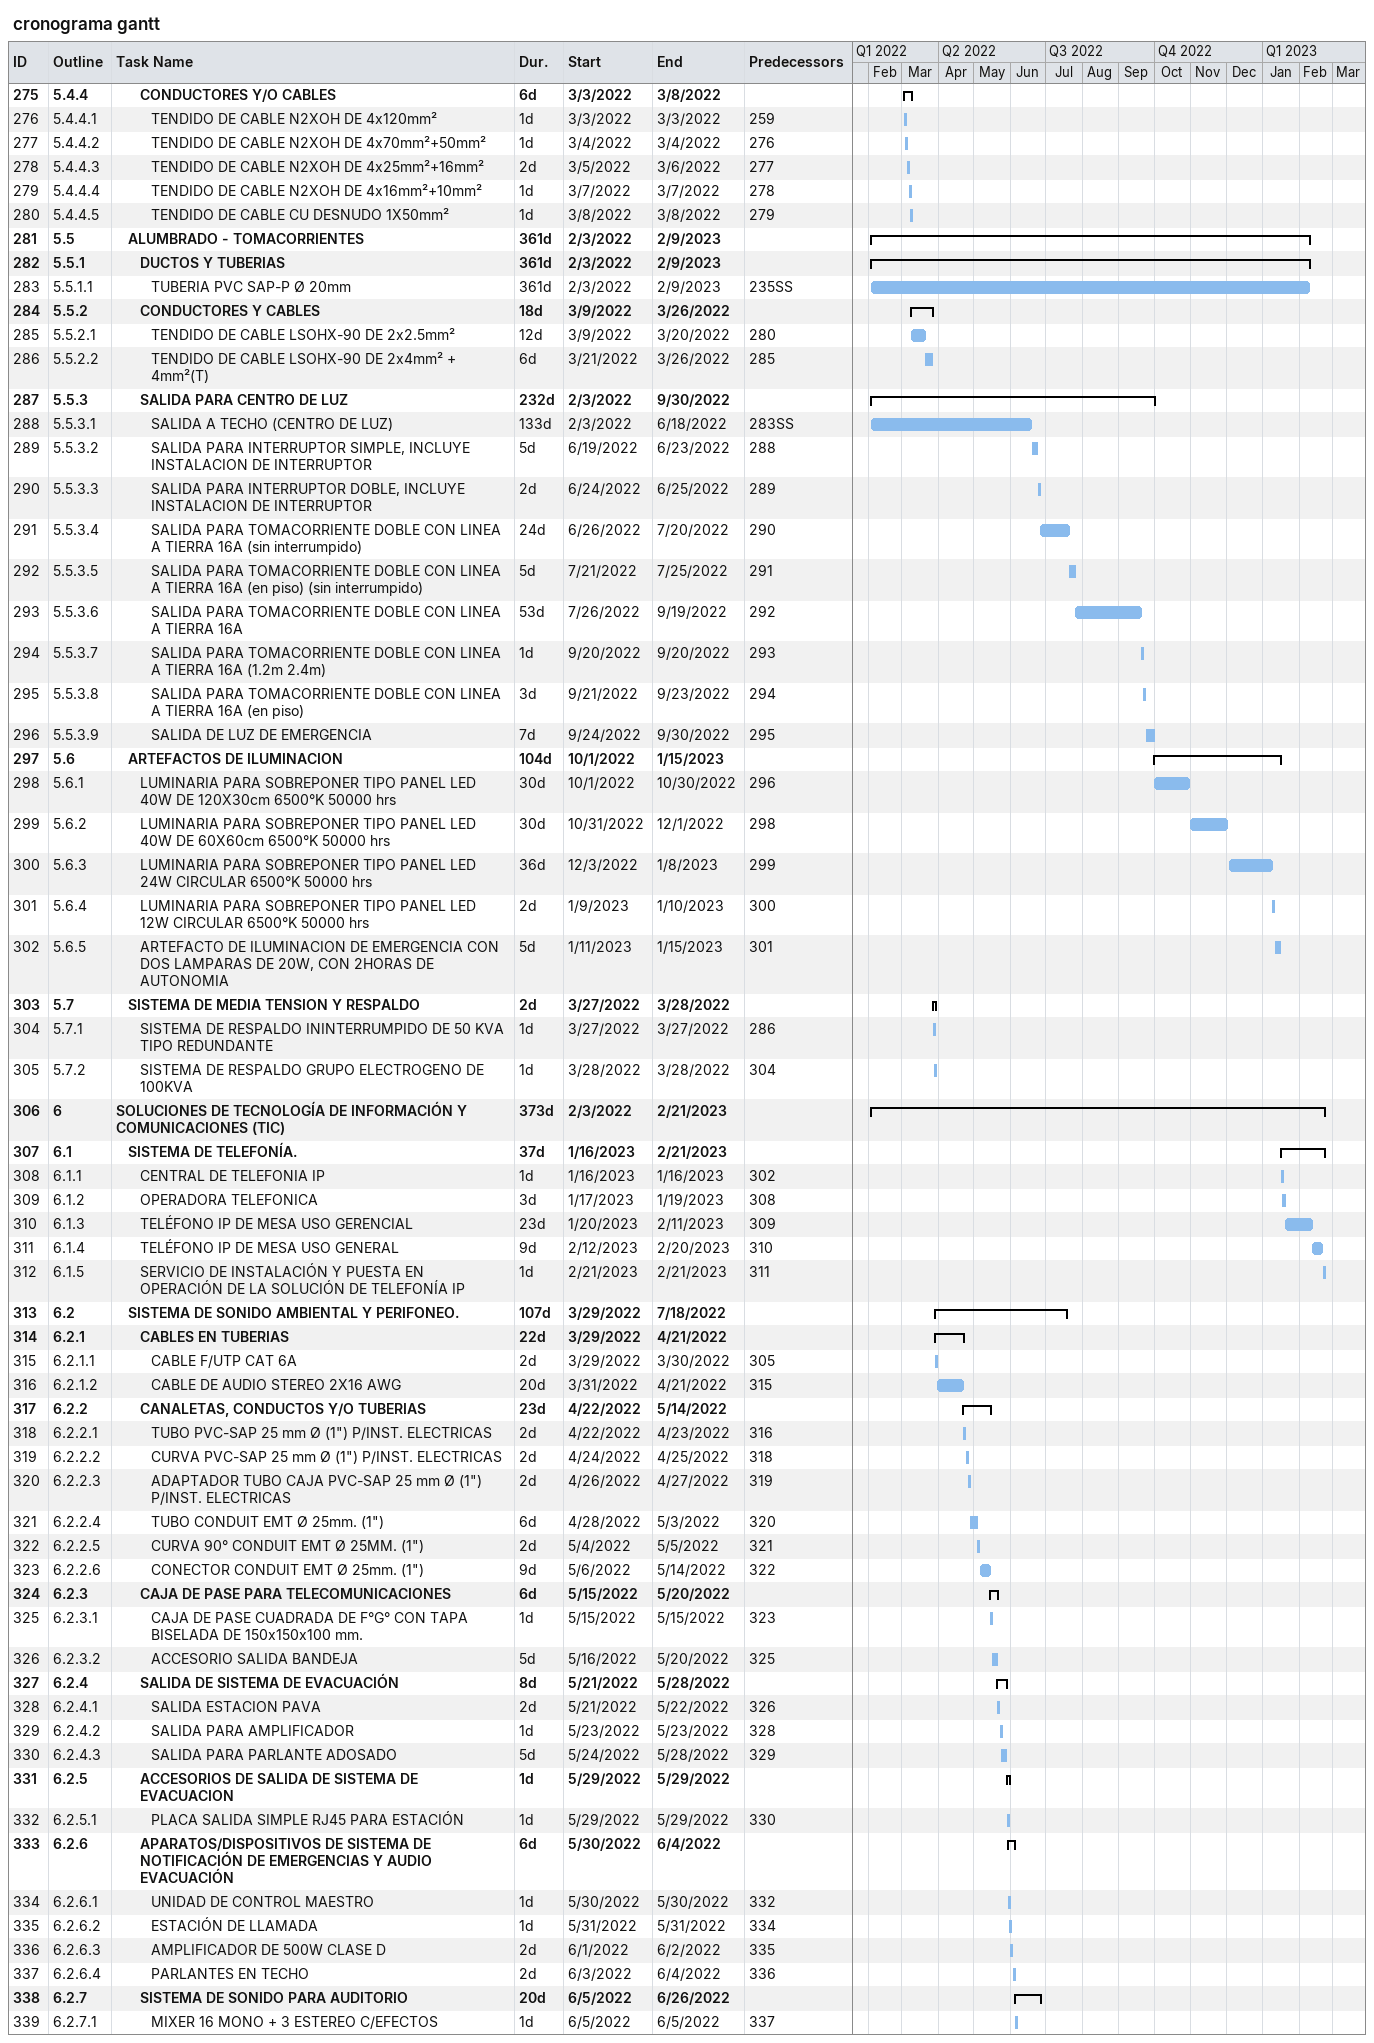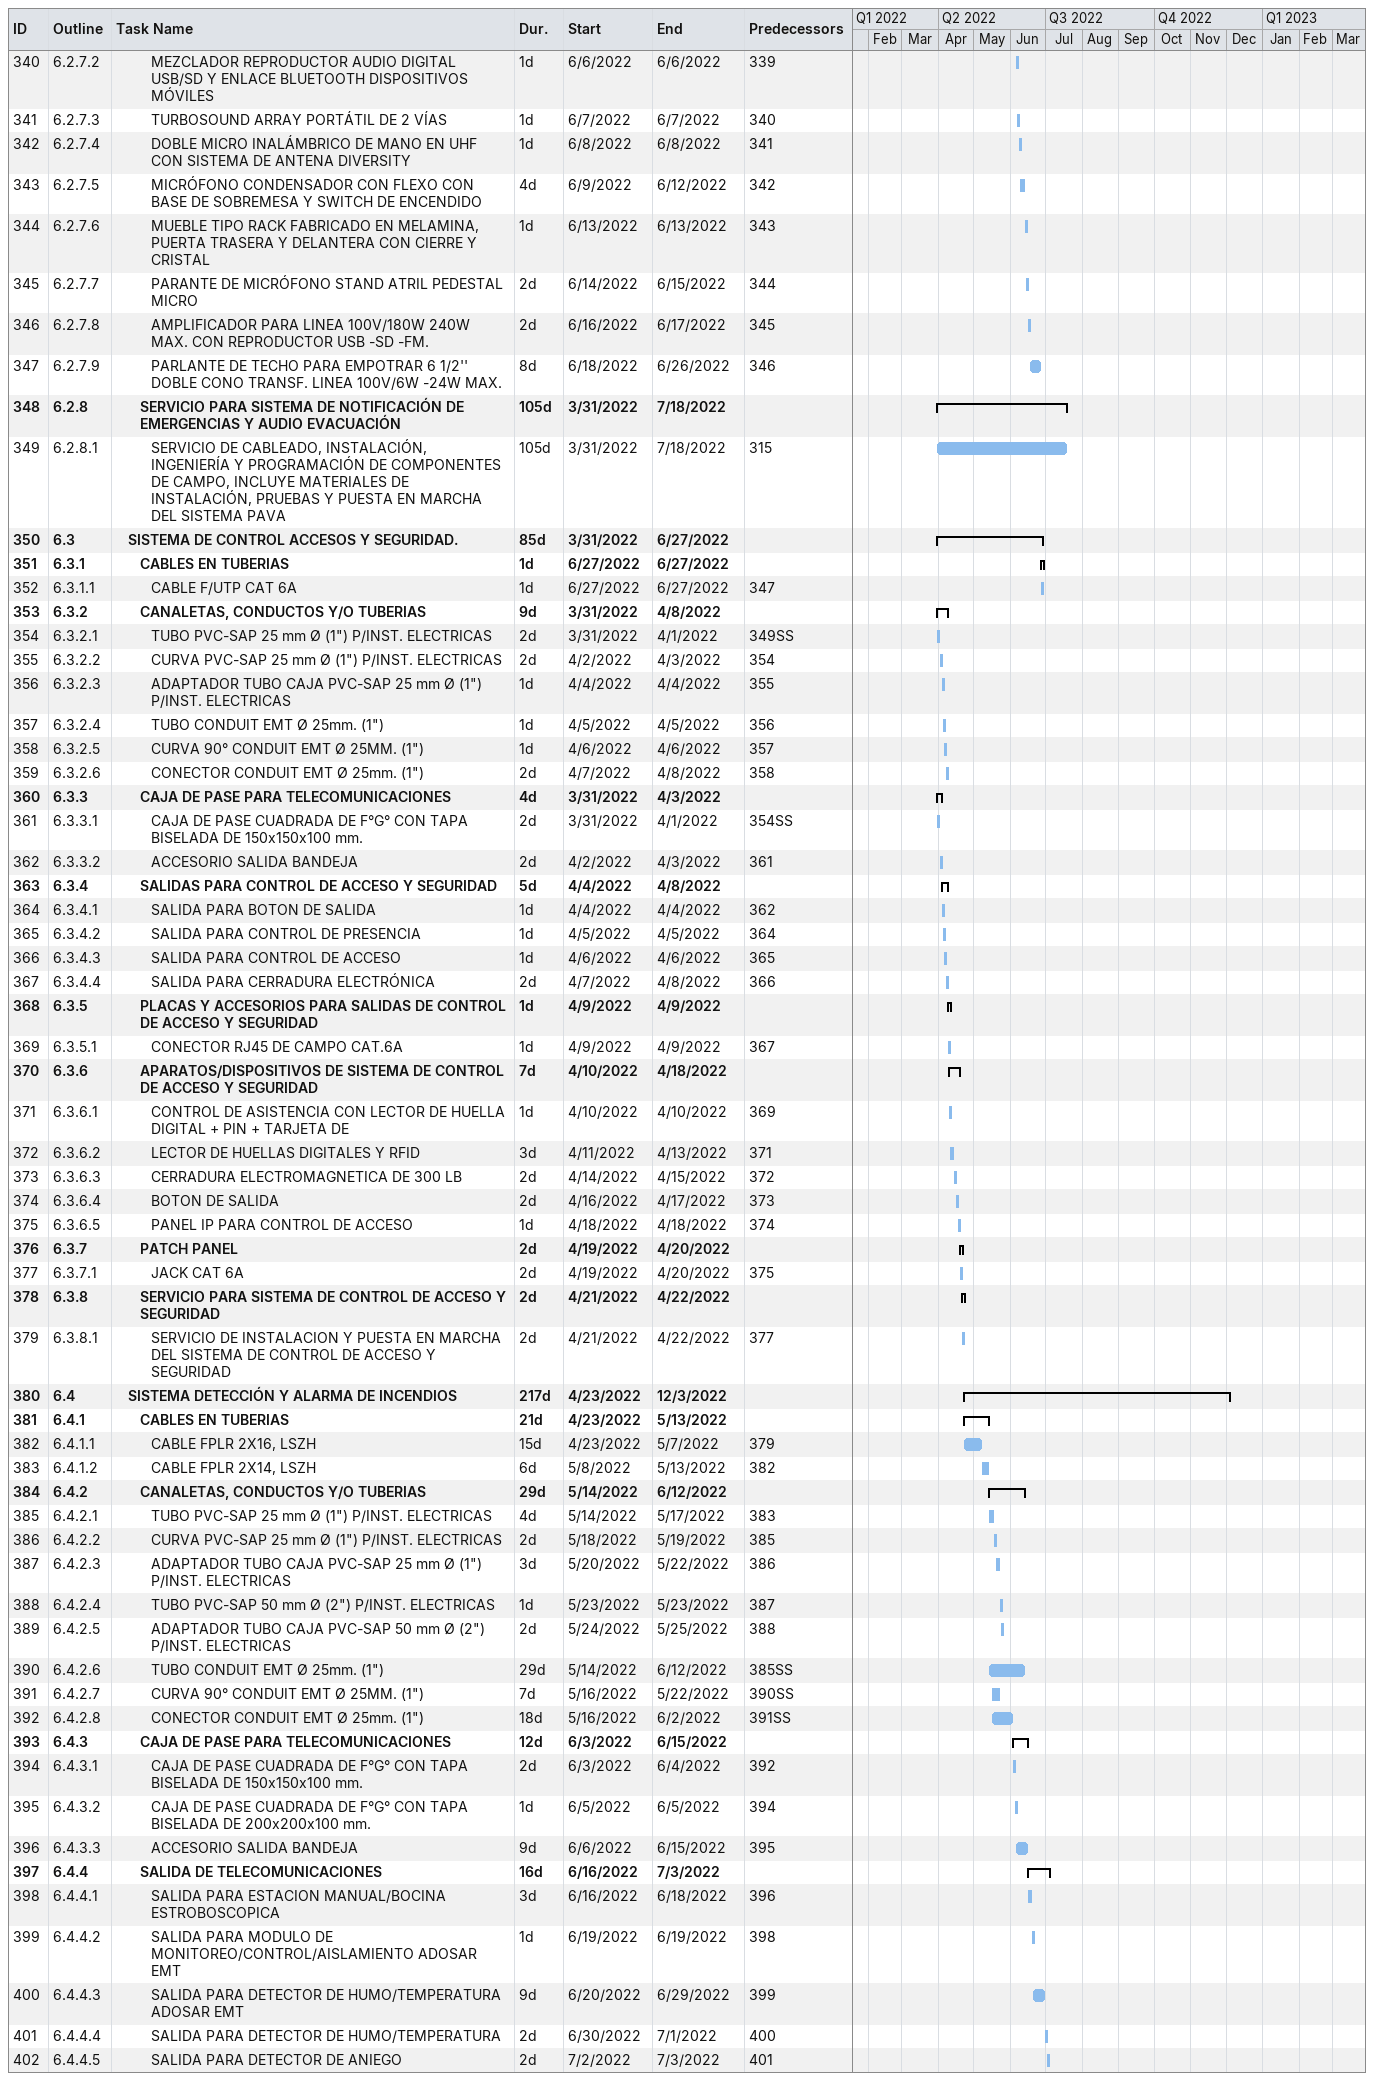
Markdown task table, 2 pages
cronograma gantt

| ID | WBS | Task | Duration | Start | Finish | Predecessors |
|---|---|---|---|---|---|---|
| 275 | 5.4.4 | **CONDUCTORES Y/O CABLES** | 6d | 2022-03-03 | 2022-03-08 |  |
| 276 | 5.4.4.1 | TENDIDO DE CABLE N2XOH DE 4x120mm² | 1d | 2022-03-03 | 2022-03-03 | 259 |
| 277 | 5.4.4.2 | TENDIDO DE CABLE N2XOH DE 4x70mm²+50mm² | 1d | 2022-03-04 | 2022-03-04 | 276 |
| 278 | 5.4.4.3 | TENDIDO DE CABLE N2XOH DE 4x25mm²+16mm² | 2d | 2022-03-05 | 2022-03-06 | 277 |
| 279 | 5.4.4.4 | TENDIDO DE CABLE N2XOH DE 4x16mm²+10mm² | 1d | 2022-03-07 | 2022-03-07 | 278 |
| 280 | 5.4.4.5 | TENDIDO DE CABLE CU DESNUDO 1X50mm² | 1d | 2022-03-08 | 2022-03-08 | 279 |
| 281 | 5.5 | **ALUMBRADO - TOMACORRIENTES** | 361d | 2022-02-03 | 2023-02-09 |  |
| 282 | 5.5.1 | **DUCTOS Y TUBERIAS** | 361d | 2022-02-03 | 2023-02-09 |  |
| 283 | 5.5.1.1 | TUBERIA PVC SAP-P Ø 20mm | 361d | 2022-02-03 | 2023-02-09 | 235SS |
| 284 | 5.5.2 | **CONDUCTORES Y CABLES** | 18d | 2022-03-09 | 2022-03-26 |  |
| 285 | 5.5.2.1 | TENDIDO DE CABLE LSOHX-90 DE 2x2.5mm² | 12d | 2022-03-09 | 2022-03-20 | 280 |
| 286 | 5.5.2.2 | TENDIDO DE CABLE LSOHX-90 DE 2x4mm² + 4mm²(T) | 6d | 2022-03-21 | 2022-03-26 | 285 |
| 287 | 5.5.3 | **SALIDA PARA CENTRO DE LUZ** | 232d | 2022-02-03 | 2022-09-30 |  |
| 288 | 5.5.3.1 | SALIDA A TECHO (CENTRO DE LUZ) | 133d | 2022-02-03 | 2022-06-18 | 283SS |
| 289 | 5.5.3.2 | SALIDA PARA INTERRUPTOR SIMPLE, INCLUYE INSTALACION DE INTERRUPTOR | 5d | 2022-06-19 | 2022-06-23 | 288 |
| 290 | 5.5.3.3 | SALIDA PARA INTERRUPTOR DOBLE, INCLUYE INSTALACION DE INTERRUPTOR | 2d | 2022-06-24 | 2022-06-25 | 289 |
| 291 | 5.5.3.4 | SALIDA PARA TOMACORRIENTE DOBLE CON LINEA A TIERRA 16A (sin interrumpido) | 24d | 2022-06-26 | 2022-07-20 | 290 |
| 292 | 5.5.3.5 | SALIDA PARA TOMACORRIENTE DOBLE CON LINEA A TIERRA 16A (en piso) (sin interrumpido) | 5d | 2022-07-21 | 2022-07-25 | 291 |
| 293 | 5.5.3.6 | SALIDA PARA TOMACORRIENTE DOBLE CON LINEA A TIERRA 16A | 53d | 2022-07-26 | 2022-09-19 | 292 |
| 294 | 5.5.3.7 | SALIDA PARA TOMACORRIENTE DOBLE CON LINEA A TIERRA 16A (1.2m 2.4m) | 1d | 2022-09-20 | 2022-09-20 | 293 |
| 295 | 5.5.3.8 | SALIDA PARA TOMACORRIENTE DOBLE CON LINEA A TIERRA 16A (en piso) | 3d | 2022-09-21 | 2022-09-23 | 294 |
| 296 | 5.5.3.9 | SALIDA DE LUZ DE EMERGENCIA | 7d | 2022-09-24 | 2022-09-30 | 295 |
| 297 | 5.6 | **ARTEFACTOS DE ILUMINACION** | 104d | 2022-10-01 | 2023-01-15 |  |
| 298 | 5.6.1 | LUMINARIA PARA SOBREPONER TIPO PANEL LED 40W DE 120X30cm 6500°K 50000 hrs | 30d | 2022-10-01 | 2022-10-30 | 296 |
| 299 | 5.6.2 | LUMINARIA PARA SOBREPONER TIPO PANEL LED 40W DE 60X60cm 6500°K 50000 hrs | 30d | 2022-10-31 | 2022-12-01 | 298 |
| 300 | 5.6.3 | LUMINARIA PARA SOBREPONER TIPO PANEL LED 24W CIRCULAR 6500°K 50000 hrs | 36d | 2022-12-03 | 2023-01-08 | 299 |
| 301 | 5.6.4 | LUMINARIA PARA SOBREPONER TIPO PANEL LED 12W CIRCULAR 6500°K 50000 hrs | 2d | 2023-01-09 | 2023-01-10 | 300 |
| 302 | 5.6.5 | ARTEFACTO DE ILUMINACION DE EMERGENCIA CON DOS LAMPARAS DE 20W, CON 2HORAS DE AUTONOMIA | 5d | 2023-01-11 | 2023-01-15 | 301 |
| 303 | 5.7 | **SISTEMA DE MEDIA TENSION Y RESPALDO** | 2d | 2022-03-27 | 2022-03-28 |  |
| 304 | 5.7.1 | SISTEMA DE RESPALDO ININTERRUMPIDO DE 50 KVA TIPO REDUNDANTE | 1d | 2022-03-27 | 2022-03-27 | 286 |
| 305 | 5.7.2 | SISTEMA DE RESPALDO GRUPO ELECTROGENO DE 100KVA | 1d | 2022-03-28 | 2022-03-28 | 304 |
| 306 | 6 | **SOLUCIONES DE TECNOLOGÍA DE INFORMACIÓN Y COMUNICACIONES (TIC)** | 373d | 2022-02-03 | 2023-02-21 |  |
| 307 | 6.1 | **SISTEMA DE TELEFONÍA.** | 37d | 2023-01-16 | 2023-02-21 |  |
| 308 | 6.1.1 | CENTRAL DE TELEFONIA IP | 1d | 2023-01-16 | 2023-01-16 | 302 |
| 309 | 6.1.2 | OPERADORA TELEFONICA | 3d | 2023-01-17 | 2023-01-19 | 308 |
| 310 | 6.1.3 | TELÉFONO IP DE MESA USO GERENCIAL | 23d | 2023-01-20 | 2023-02-11 | 309 |
| 311 | 6.1.4 | TELÉFONO IP DE MESA USO GENERAL | 9d | 2023-02-12 | 2023-02-20 | 310 |
| 312 | 6.1.5 | SERVICIO DE INSTALACIÓN Y PUESTA EN OPERACIÓN DE LA SOLUCIÓN DE TELEFONÍA IP | 1d | 2023-02-21 | 2023-02-21 | 311 |
| 313 | 6.2 | **SISTEMA DE SONIDO AMBIENTAL Y PERIFONEO.** | 107d | 2022-03-29 | 2022-07-18 |  |
| 314 | 6.2.1 | **CABLES EN TUBERIAS** | 22d | 2022-03-29 | 2022-04-21 |  |
| 315 | 6.2.1.1 | CABLE F/UTP CAT 6A | 2d | 2022-03-29 | 2022-03-30 | 305 |
| 316 | 6.2.1.2 | CABLE DE AUDIO STEREO 2X16 AWG | 20d | 2022-03-31 | 2022-04-21 | 315 |
| 317 | 6.2.2 | **CANALETAS, CONDUCTOS Y/O TUBERIAS** | 23d | 2022-04-22 | 2022-05-14 |  |
| 318 | 6.2.2.1 | TUBO PVC-SAP 25 mm Ø (1") P/INST. ELECTRICAS | 2d | 2022-04-22 | 2022-04-23 | 316 |
| 319 | 6.2.2.2 | CURVA PVC-SAP 25 mm Ø (1") P/INST. ELECTRICAS | 2d | 2022-04-24 | 2022-04-25 | 318 |
| 320 | 6.2.2.3 | ADAPTADOR TUBO CAJA PVC-SAP 25 mm Ø (1") P/INST. ELECTRICAS | 2d | 2022-04-26 | 2022-04-27 | 319 |
| 321 | 6.2.2.4 | TUBO CONDUIT EMT Ø 25mm. (1") | 6d | 2022-04-28 | 2022-05-03 | 320 |
| 322 | 6.2.2.5 | CURVA 90° CONDUIT EMT Ø 25MM. (1") | 2d | 2022-05-04 | 2022-05-05 | 321 |
| 323 | 6.2.2.6 | CONECTOR CONDUIT EMT Ø 25mm. (1") | 9d | 2022-05-06 | 2022-05-14 | 322 |
| 324 | 6.2.3 | **CAJA DE PASE PARA TELECOMUNICACIONES** | 6d | 2022-05-15 | 2022-05-20 |  |
| 325 | 6.2.3.1 | CAJA DE PASE CUADRADA DE F°G° CON TAPA BISELADA DE 150x150x100 mm. | 1d | 2022-05-15 | 2022-05-15 | 323 |
| 326 | 6.2.3.2 | ACCESORIO SALIDA BANDEJA | 5d | 2022-05-16 | 2022-05-20 | 325 |
| 327 | 6.2.4 | **SALIDA DE SISTEMA DE EVACUACIÓN** | 8d | 2022-05-21 | 2022-05-28 |  |
| 328 | 6.2.4.1 | SALIDA ESTACION PAVA | 2d | 2022-05-21 | 2022-05-22 | 326 |
| 329 | 6.2.4.2 | SALIDA PARA AMPLIFICADOR | 1d | 2022-05-23 | 2022-05-23 | 328 |
| 330 | 6.2.4.3 | SALIDA PARA PARLANTE ADOSADO | 5d | 2022-05-24 | 2022-05-28 | 329 |
| 331 | 6.2.5 | **ACCESORIOS DE SALIDA DE SISTEMA DE EVACUACION** | 1d | 2022-05-29 | 2022-05-29 |  |
| 332 | 6.2.5.1 | PLACA SALIDA SIMPLE RJ45 PARA ESTACIÓN | 1d | 2022-05-29 | 2022-05-29 | 330 |
| 333 | 6.2.6 | **APARATOS/DISPOSITIVOS DE SISTEMA DE NOTIFICACIÓN DE EMERGENCIAS Y AUDIO EVACUACIÓN** | 6d | 2022-05-30 | 2022-06-04 |  |
| 334 | 6.2.6.1 | UNIDAD DE CONTROL MAESTRO | 1d | 2022-05-30 | 2022-05-30 | 332 |
| 335 | 6.2.6.2 | ESTACIÓN DE LLAMADA | 1d | 2022-05-31 | 2022-05-31 | 334 |
| 336 | 6.2.6.3 | AMPLIFICADOR DE 500W CLASE D | 2d | 2022-06-01 | 2022-06-02 | 335 |
| 337 | 6.2.6.4 | PARLANTES EN TECHO | 2d | 2022-06-03 | 2022-06-04 | 336 |
| 338 | 6.2.7 | **SISTEMA DE SONIDO PARA AUDITORIO** | 20d | 2022-06-05 | 2022-06-26 |  |
| 339 | 6.2.7.1 | MIXER 16 MONO + 3 ESTEREO C/EFECTOS | 1d | 2022-06-05 | 2022-06-05 | 337 |
| 340 | 6.2.7.2 | MEZCLADOR REPRODUCTOR AUDIO DIGITAL USB/SD Y ENLACE BLUETOOTH DISPOSITIVOS MÓVILES | 1d | 2022-06-06 | 2022-06-06 | 339 |
| 341 | 6.2.7.3 | TURBOSOUND ARRAY PORTÁTIL DE 2 VÍAS | 1d | 2022-06-07 | 2022-06-07 | 340 |
| 342 | 6.2.7.4 | DOBLE MICRO INALÁMBRICO DE MANO EN UHF CON SISTEMA DE ANTENA DIVERSITY | 1d | 2022-06-08 | 2022-06-08 | 341 |
| 343 | 6.2.7.5 | MICRÓFONO CONDENSADOR CON FLEXO CON BASE DE SOBREMESA Y SWITCH DE ENCENDIDO | 4d | 2022-06-09 | 2022-06-12 | 342 |
| 344 | 6.2.7.6 | MUEBLE TIPO RACK FABRICADO EN MELAMINA, PUERTA TRASERA Y DELANTERA CON CIERRE Y CRISTAL | 1d | 2022-06-13 | 2022-06-13 | 343 |
| 345 | 6.2.7.7 | PARANTE DE MICRÓFONO STAND ATRIL PEDESTAL MICRO | 2d | 2022-06-14 | 2022-06-15 | 344 |
| 346 | 6.2.7.8 | AMPLIFICADOR PARA LINEA 100V/180W 240W MAX. CON REPRODUCTOR USB -SD -FM. | 2d | 2022-06-16 | 2022-06-17 | 345 |
| 347 | 6.2.7.9 | PARLANTE DE TECHO PARA EMPOTRAR 6 1/2'' DOBLE CONO TRANSF. LINEA 100V/6W -24W MAX. | 8d | 2022-06-18 | 2022-06-26 | 346 |
| 348 | 6.2.8 | **SERVICIO PARA SISTEMA DE NOTIFICACIÓN DE EMERGENCIAS Y AUDIO EVACUACIÓN** | 105d | 2022-03-31 | 2022-07-18 |  |
| 349 | 6.2.8.1 | SERVICIO DE CABLEADO, INSTALACIÓN, INGENIERÍA Y PROGRAMACIÓN DE COMPONENTES DE CAMPO, INCLUYE MATERIALES DE INSTALACIÓN, PRUEBAS Y PUESTA EN MARCHA DEL SISTEMA PAVA | 105d | 2022-03-31 | 2022-07-18 | 315 |
| 350 | 6.3 | **SISTEMA DE CONTROL ACCESOS Y SEGURIDAD.** | 85d | 2022-03-31 | 2022-06-27 |  |
| 351 | 6.3.1 | **CABLES EN TUBERIAS** | 1d | 2022-06-27 | 2022-06-27 |  |
| 352 | 6.3.1.1 | CABLE F/UTP CAT 6A | 1d | 2022-06-27 | 2022-06-27 | 347 |
| 353 | 6.3.2 | **CANALETAS, CONDUCTOS Y/O TUBERIAS** | 9d | 2022-03-31 | 2022-04-08 |  |
| 354 | 6.3.2.1 | TUBO PVC-SAP 25 mm Ø (1") P/INST. ELECTRICAS | 2d | 2022-03-31 | 2022-04-01 | 349SS |
| 355 | 6.3.2.2 | CURVA PVC-SAP 25 mm Ø (1") P/INST. ELECTRICAS | 2d | 2022-04-02 | 2022-04-03 | 354 |
| 356 | 6.3.2.3 | ADAPTADOR TUBO CAJA PVC-SAP 25 mm Ø (1") P/INST. ELECTRICAS | 1d | 2022-04-04 | 2022-04-04 | 355 |
| 357 | 6.3.2.4 | TUBO CONDUIT EMT Ø 25mm. (1") | 1d | 2022-04-05 | 2022-04-05 | 356 |
| 358 | 6.3.2.5 | CURVA 90° CONDUIT EMT Ø 25MM. (1") | 1d | 2022-04-06 | 2022-04-06 | 357 |
| 359 | 6.3.2.6 | CONECTOR CONDUIT EMT Ø 25mm. (1") | 2d | 2022-04-07 | 2022-04-08 | 358 |
| 360 | 6.3.3 | **CAJA DE PASE PARA TELECOMUNICACIONES** | 4d | 2022-03-31 | 2022-04-03 |  |
| 361 | 6.3.3.1 | CAJA DE PASE CUADRADA DE F°G° CON TAPA BISELADA DE 150x150x100 mm. | 2d | 2022-03-31 | 2022-04-01 | 354SS |
| 362 | 6.3.3.2 | ACCESORIO SALIDA BANDEJA | 2d | 2022-04-02 | 2022-04-03 | 361 |
| 363 | 6.3.4 | **SALIDAS PARA CONTROL DE ACCESO Y SEGURIDAD** | 5d | 2022-04-04 | 2022-04-08 |  |
| 364 | 6.3.4.1 | SALIDA PARA BOTON DE SALIDA | 1d | 2022-04-04 | 2022-04-04 | 362 |
| 365 | 6.3.4.2 | SALIDA PARA CONTROL DE PRESENCIA | 1d | 2022-04-05 | 2022-04-05 | 364 |
| 366 | 6.3.4.3 | SALIDA PARA CONTROL DE ACCESO | 1d | 2022-04-06 | 2022-04-06 | 365 |
| 367 | 6.3.4.4 | SALIDA PARA CERRADURA ELECTRÓNICA | 2d | 2022-04-07 | 2022-04-08 | 366 |
| 368 | 6.3.5 | **PLACAS Y ACCESORIOS PARA SALIDAS DE CONTROL DE ACCESO Y SEGURIDAD** | 1d | 2022-04-09 | 2022-04-09 |  |
| 369 | 6.3.5.1 | CONECTOR RJ45 DE CAMPO CAT.6A | 1d | 2022-04-09 | 2022-04-09 | 367 |
| 370 | 6.3.6 | **APARATOS/DISPOSITIVOS DE SISTEMA DE CONTROL DE ACCESO Y SEGURIDAD** | 7d | 2022-04-10 | 2022-04-18 |  |
| 371 | 6.3.6.1 | CONTROL DE ASISTENCIA CON LECTOR DE HUELLA DIGITAL + PIN + TARJETA DE | 1d | 2022-04-10 | 2022-04-10 | 369 |
| 372 | 6.3.6.2 | LECTOR DE HUELLAS DIGITALES Y RFID | 3d | 2022-04-11 | 2022-04-13 | 371 |
| 373 | 6.3.6.3 | CERRADURA ELECTROMAGNETICA DE 300 LB | 2d | 2022-04-14 | 2022-04-15 | 372 |
| 374 | 6.3.6.4 | BOTON DE SALIDA | 2d | 2022-04-16 | 2022-04-17 | 373 |
| 375 | 6.3.6.5 | PANEL IP PARA CONTROL DE ACCESO | 1d | 2022-04-18 | 2022-04-18 | 374 |
| 376 | 6.3.7 | **PATCH PANEL** | 2d | 2022-04-19 | 2022-04-20 |  |
| 377 | 6.3.7.1 | JACK CAT 6A | 2d | 2022-04-19 | 2022-04-20 | 375 |
| 378 | 6.3.8 | **SERVICIO PARA SISTEMA DE CONTROL DE ACCESO Y SEGURIDAD** | 2d | 2022-04-21 | 2022-04-22 |  |
| 379 | 6.3.8.1 | SERVICIO DE INSTALACION Y PUESTA EN MARCHA DEL SISTEMA DE CONTROL DE ACCESO Y SEGURIDAD | 2d | 2022-04-21 | 2022-04-22 | 377 |
| 380 | 6.4 | **SISTEMA DETECCIÓN Y ALARMA DE INCENDIOS** | 217d | 2022-04-23 | 2022-12-03 |  |
| 381 | 6.4.1 | **CABLES EN TUBERIAS** | 21d | 2022-04-23 | 2022-05-13 |  |
| 382 | 6.4.1.1 | CABLE FPLR 2X16, LSZH | 15d | 2022-04-23 | 2022-05-07 | 379 |
| 383 | 6.4.1.2 | CABLE FPLR 2X14, LSZH | 6d | 2022-05-08 | 2022-05-13 | 382 |
| 384 | 6.4.2 | **CANALETAS, CONDUCTOS Y/O TUBERIAS** | 29d | 2022-05-14 | 2022-06-12 |  |
| 385 | 6.4.2.1 | TUBO PVC-SAP 25 mm Ø (1") P/INST. ELECTRICAS | 4d | 2022-05-14 | 2022-05-17 | 383 |
| 386 | 6.4.2.2 | CURVA PVC-SAP 25 mm Ø (1") P/INST. ELECTRICAS | 2d | 2022-05-18 | 2022-05-19 | 385 |
| 387 | 6.4.2.3 | ADAPTADOR TUBO CAJA PVC-SAP 25 mm Ø (1") P/INST. ELECTRICAS | 3d | 2022-05-20 | 2022-05-22 | 386 |
| 388 | 6.4.2.4 | TUBO PVC-SAP 50 mm Ø (2") P/INST. ELECTRICAS | 1d | 2022-05-23 | 2022-05-23 | 387 |
| 389 | 6.4.2.5 | ADAPTADOR TUBO CAJA PVC-SAP 50 mm Ø (2") P/INST. ELECTRICAS | 2d | 2022-05-24 | 2022-05-25 | 388 |
| 390 | 6.4.2.6 | TUBO CONDUIT EMT Ø 25mm. (1") | 29d | 2022-05-14 | 2022-06-12 | 385SS |
| 391 | 6.4.2.7 | CURVA 90° CONDUIT EMT Ø 25MM. (1") | 7d | 2022-05-16 | 2022-05-22 | 390SS |
| 392 | 6.4.2.8 | CONECTOR CONDUIT EMT Ø 25mm. (1") | 18d | 2022-05-16 | 2022-06-02 | 391SS |
| 393 | 6.4.3 | **CAJA DE PASE PARA TELECOMUNICACIONES** | 12d | 2022-06-03 | 2022-06-15 |  |
| 394 | 6.4.3.1 | CAJA DE PASE CUADRADA DE F°G° CON TAPA BISELADA DE 150x150x100 mm. | 2d | 2022-06-03 | 2022-06-04 | 392 |
| 395 | 6.4.3.2 | CAJA DE PASE CUADRADA DE F°G° CON TAPA BISELADA DE 200x200x100 mm. | 1d | 2022-06-05 | 2022-06-05 | 394 |
| 396 | 6.4.3.3 | ACCESORIO SALIDA BANDEJA | 9d | 2022-06-06 | 2022-06-15 | 395 |
| 397 | 6.4.4 | **SALIDA DE TELECOMUNICACIONES** | 16d | 2022-06-16 | 2022-07-03 |  |
| 398 | 6.4.4.1 | SALIDA PARA ESTACION MANUAL/BOCINA ESTROBOSCOPICA | 3d | 2022-06-16 | 2022-06-18 | 396 |
| 399 | 6.4.4.2 | SALIDA PARA MODULO DE MONITOREO/CONTROL/AISLAMIENTO ADOSAR EMT | 1d | 2022-06-19 | 2022-06-19 | 398 |
| 400 | 6.4.4.3 | SALIDA PARA DETECTOR DE HUMO/TEMPERATURA ADOSAR EMT | 9d | 2022-06-20 | 2022-06-29 | 399 |
| 401 | 6.4.4.4 | SALIDA PARA DETECTOR DE HUMO/TEMPERATURA | 2d | 2022-06-30 | 2022-07-01 | 400 |
| 402 | 6.4.4.5 | SALIDA PARA DETECTOR DE ANIEGO | 2d | 2022-07-02 | 2022-07-03 | 401 |
